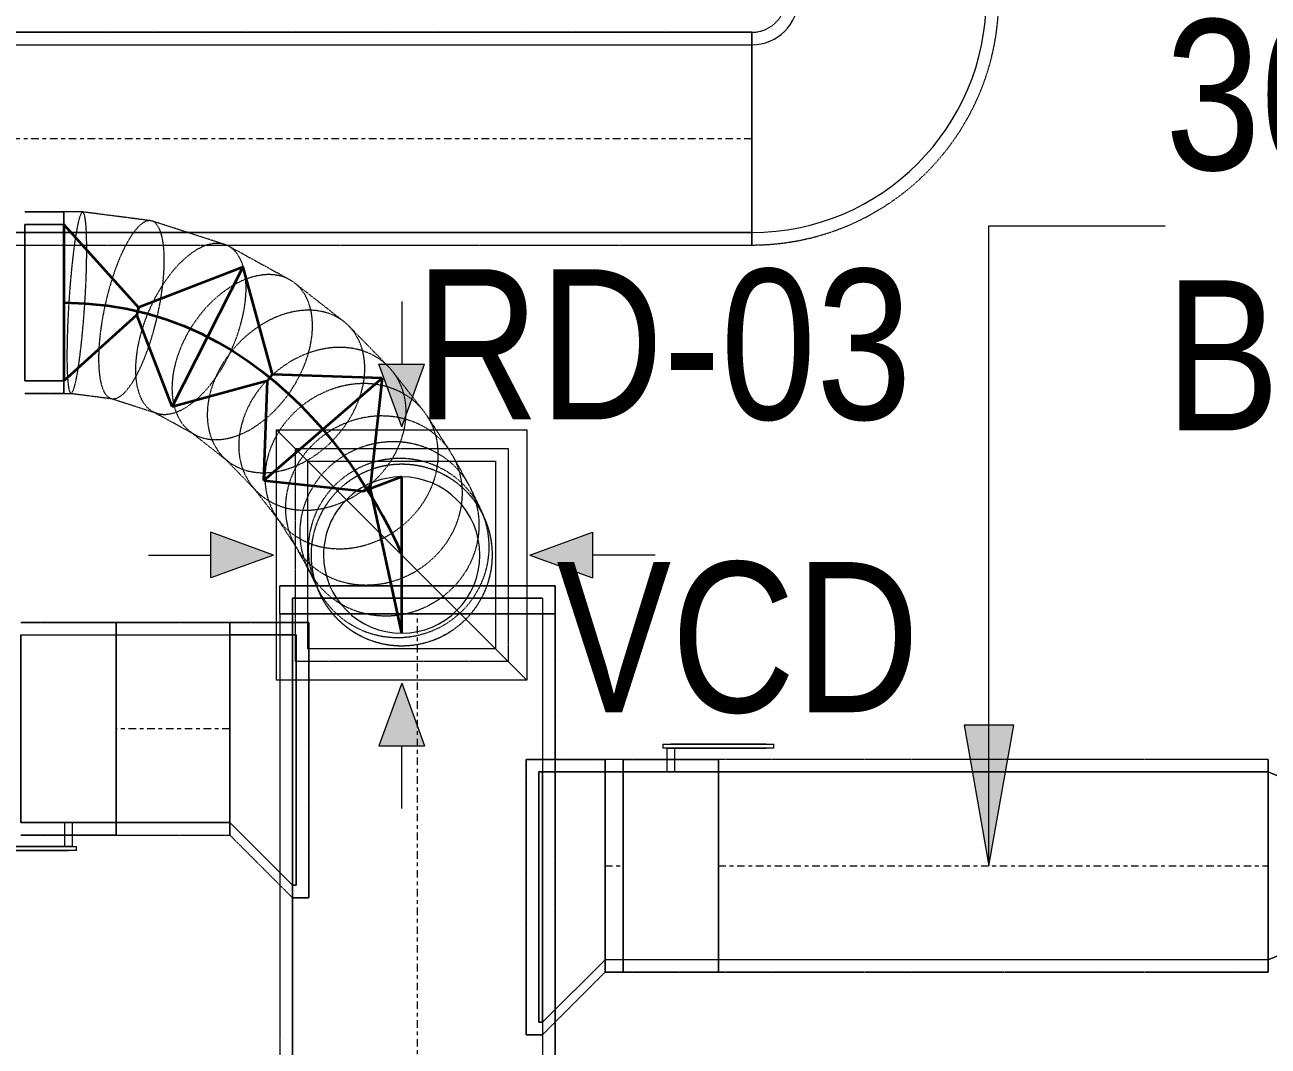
# Model space of a CAD drawing. Header units: inches. Extents: x -83664 to 20107, y -47222 to 19398.
# Drawn here: x -5902 to -3914, y -4706 to -3073 of the extents above; entities that cross this region are included whole.
import ezdxf

# ---------------------------------------------------------------- set-up
doc = ezdxf.new("R2010")
doc.units = ezdxf.units.IN
doc.header["$MEASUREMENT"] = 0
doc.linetypes.add('Center', pattern=[29.999999, 12, -6, 6, -6])
doc.linetypes.add('Hidden 0_50', pattern=[1.0584, 0.5292, -0.5292])
for name, color, linetype, lineweight in [('A-DETL-GENF', 7, 'Continuous', 9), ('G-ANNO-TEXT', 7, 'Continuous', 9), ('M-HVAC-CDFF', 7, 'Continuous', 9), ('M-HVAC-DUCT-CNTR', 7, 'Center', 9), ('M-HVAC-DUCT-IDEN', 7, 'Continuous', 18)]:
    doc.layers.add(name, color=color, linetype=linetype, lineweight=lineweight)
doc.layers.add('M-HVAC-DUCT', color=7, linetype='Continuous', lineweight=9, true_color=0xffe97f)
doc.layers.add('M-HVAC-DUCT-PATT', color=7, linetype='Continuous', lineweight=35, true_color=0x007f00)
doc.styles.add('Arial Narrow_21', font='ARIALN.TTF', dxfattribs={"height": 240})

# ---------------------------------------------------------------- blocks, each defined once
blk = doc.blocks.new('M_Rec Endcap - Standard-7691773-FIRST FLOOR AC CONDITIONING LAYOUT - PART A')
at = {"layer": 'M-HVAC-DUCT', "color": 30, "true_color": 0xff7f00}
for p, q in [((0, 200), (0, -200)), ((0, -200), (0, 200)), ((0, 200), (25, 200)), ((25, 200), (0, 200)), ((25, 200), (25, -200)), ((25, -200), (25, 200)), ((25, -200), (0, -200)), ((25, -200), (0, -200))]:
    blk.add_line(p, q, dxfattribs=at)
blk = doc.blocks.new('M_Rec Tap - Beveled - Standard-8199963-FIRST FLOOR AC CONDITIONING LAYOUT - PART A')
at = {"layer": 'M-HVAC-DUCT', "color": 30, "true_color": 0xff7f00}
for p, q in [((0, 250), (-6.096, 250)), ((-6.096, -150), (-6.096, 250)), ((-6.096, 250), (-6.096, -150)), ((-6.096, 250), (0, 250)), ((100, 150), (0, 250)), ((100, 150), (0, 250)), ((100, 150), (100, -150)), ((100, -150), (100, 150)), ((-6.096, -150), (100, -150)), ((100, -150), (-6.096, -150))]:
    blk.add_line(p, q, dxfattribs=at)
blk = doc.blocks.new('M_Rec Tap - Beveled - Standard-7691817-FIRST FLOOR AC CONDITIONING LAYOUT - PART A')
at = {"layer": 'M-HVAC-DUCT', "color": 30, "true_color": 0xff7f00}
for p, q in [((100, 150), (-6.096, 150)), ((-6.096, 150), (100, 150)), ((-6.096, 150), (-6.096, -250)), ((-6.096, -250), (-6.096, 150)), ((100, 150), (100, -150)), ((100, -150), (100, 150)), ((0, -250), (100, -150)), ((0, -250), (100, -150)), ((-6.096, -250), (0, -250)), ((0, -250), (-6.096, -250))]:
    blk.add_line(p, q, dxfattribs=at)
blk = doc.blocks.new('M_Rectangular to Round Transition - Angle - 45 Degree-7442407-FIRST FLOOR AC CONDITIONING LAYOUT - PART A')
at = {"layer": 'M-HVAC-DUCT', "color": 30, "true_color": 0xff7f00}
for p, q in [((0, 150), (60.4, 125)), ((60.4, 125), (0, 150)), ((0, 150), (0, -150)), ((0, -150), (0, 150)), ((60.4, 0), (60.4, 125)), ((60.4, 0), (60.4, 125)), ((60.4, -125), (60.4, 0)), ((60.4, -125), (60.4, 0)), ((0, -150), (60.4, -125)), ((60.4, -125), (0, -150))]:
    blk.add_line(p, q, dxfattribs=at)
blk = doc.blocks.new('TEMW-ME-DMP-Volume Control Damper - Standard-7399628-FIRST FLOOR AC CONDITIONING LAYOUT - PART A')
at = {"layer": 'M-HVAC-DUCT', "color": 30, "true_color": 0xff7f00}
for p, q in [((-165.1, 188.1), (-165.1, 194.4)), ((-152.4, 194.4), (-165.1, 194.4)), ((-165.1, 188.1), (-152.4, 188.1)), ((0, 194.4), (-152.4, 194.4)), ((-152.4, 194.4), (0, 194.4)), ((0, 188.1), (-152.4, 188.1)), ((-152.4, 188.1), (0, 188.1)), ((-6.4, 150), (-6.4, 188.1)), ((6.3, 188.1), (-6.4, 188.1)), ((6.3, 188.1), (-6.4, 188.1)), ((12.7, 194.4), (0, 194.4)), ((0, 188.1), (12.7, 188.1)), ((6.3, 188.1), (6.3, 150)), ((12.7, 194.4), (12.7, 188.1)), ((-76.2, 150), (-76.2, -150)), ((-76.2, -150), (-76.2, 150)), ((76.2, 150), (-76.2, 150)), ((-76.2, 150), (76.2, 150)), ((-76.2, 150), (76.2, 150)), ((-6.4, 150), (6.3, 150)), ((-6.4, 150), (6.3, 150)), ((76.2, 150), (76.2, -150)), ((76.2, -150), (76.2, 150)), ((-76.2, -150), (76.2, -150)), ((-76.2, -150), (76.2, -150)), ((-76.2, -150), (76.2, -150))]:
    blk.add_line(p, q, dxfattribs=at)
blk = doc.blocks.new('GCE-AT-Return Air Rectangular Diffuser - 300X300-V72-FIRST FLOOR AC CONDITIONING LAYOUT - PART A')
at = {"layer": 'A-DETL-GENF', "true_color": 0xff00ff}
for points in [[(0, 205), (36.4, 305), (-36.4, 305)], [(-305, -36.4), (-205, 0), (-305, 36.4)], [(305, -36.4), (305, 36.4), (205, 0)], [(36.4, -305), (0, -205), (-36.4, -305)]]:
    blk.add_hatch(color=6, dxfattribs=at).paths.add_polyline_path(points)
at = {"layer": 'A-DETL-GENF', "color": 6, "true_color": 0xff00ff}
for p, q in [((0, 405), (0, 305)), ((0, 205), (-36.4, 305)), ((-36.4, 305), (36.4, 305)), ((0, 205), (36.4, 305)), ((-200, 200), (200, 200)), ((-200, -200), (-200, 200)), ((-200, 200), (200, -200)), ((200, 200), (200, -200)), ((-205, 0), (-305, 36.4)), ((-305, -36.4), (-305, 36.4)), ((205, 0), (305, 36.4)), ((305, 36.4), (305, -36.4)), ((405, 0), (305, 0)), ((-405, 0), (-305, 0)), ((-205, 0), (-305, -36.4)), ((205, 0), (305, -36.4)), ((200, -200), (-200, -200)), ((0, -205), (-36.4, -305)), ((0, -205), (36.4, -305)), ((-36.4, -305), (36.4, -305)), ((0, -405), (0, -305))]:
    blk.add_line(p, q, dxfattribs=at)
blk = doc.blocks.new('M_Rectangular to Round Transition - Angle - 45 Degree-7596063-FIRST FLOOR AC CONDITIONING LAYOUT - PART A')
at = {"layer": 'M-HVAC-DUCT', "color": 6, "true_color": 0xff00ff}
for p, q in [((0, 125), (62.5, 125)), ((62.5, 125), (0, 125)), ((0, 125), (0, -125)), ((0, -125), (0, 125)), ((62.5, 0), (62.5, 125)), ((62.5, 0), (62.5, 125)), ((62.5, -125), (62.5, 0)), ((62.5, -125), (62.5, 0)), ((0, -125), (62.5, -125)), ((62.5, -125), (0, -125))]:
    blk.add_line(p, q, dxfattribs=at)
blk = doc.blocks.new('M_Rectangular to Round Transition - Angle - 45 Degree-V18-FIRST FLOOR AC CONDITIONING LAYOUT - PART A')
at = {"layer": 'M-HVAC-DUCT', "color": 6, "true_color": 0xff00ff}
for p, q in [((132090.8, 96619.9), (132090.8, 96919.9)), ((132090.8, 96919.9), (132390.8, 96919.9)), ((132390.8, 96919.9), (132390.8, 96619.9)), ((132390.8, 96619.9), (132090.8, 96619.9))]:
    blk.add_line(p, q, dxfattribs=at)
for start, end in [(90, 180), (0, 90), (180, 270), (270, 0)]:
    blk.add_arc((132240.8, 96769.9), 125, start, end, dxfattribs=at)
blk = doc.blocks.new('M_Rectangular Elbow - Radius - 0_75 W-7240826-FIRST FLOOR AC CONDITIONING LAYOUT - PART A')
at = {"layer": 'M-HVAC-DUCT', "color": 6, "true_color": 0xff00ff}
for p, q in [((-150, 225), (150, 225)), ((150, 225), (-150, 225)), ((-225, 150), (-225, -150)), ((-225, -150), (-225, 150))]:
    blk.add_line(p, q, dxfattribs=at)
for radius in [75, 75, 375, 375]:
    blk.add_arc((-225, 225), radius, 270, 0, dxfattribs=at)
blk = doc.blocks.new('TEMW-SMBZ-HO-BM-HVAC-00002_rvt-1-FIRST FLOOR AC CONDITIONING LAYOUT - PART A')
at = {"layer": 'M-HVAC-DUCT', "color": 6, "linetype": 'Hidden 0_50', "true_color": 0xff00ff}
for p, q in [((146716.8, 95287.1), (138796.8, 95287.1)), ((138796.8, 95287.1), (146716.8, 95287.1)), ((146716.8, 95287.1), (146716.8, 94947.1)), ((146716.8, 94947.1), (146716.8, 95287.1)), ((146716.8, 95287.1), (146716.8, 94947.1)), ((146716.8, 94947.1), (146716.8, 95287.1)), ((145554.5, 95000), (145617, 95000)), ((145617, 95000), (145554.5, 95000)), ((145647, 95000), (145617, 95000)), ((145617, 95000), (145617, 94710)), ((145617, 95000), (145617, 94710)), ((145617, 94855), (145617, 95000)), ((145617, 94855), (145617, 95000)), ((145755.7, 94986), (145647.1, 95000)), ((145874.3, 94947.9), (145757.9, 94985.5)), ((138796.8, 94947.1), (146716.8, 94947.1)), ((138796.8, 94947.1), (146716.8, 94947.1)), ((145977.9, 94891.7), (145880.7, 94945.1)), ((146065, 94824.5), (145986.2, 94886.2)), ((145617, 94710), (145617, 94855)), ((145617, 94710), (145617, 94855)), ((146136.1, 94752.6), (146073, 94817.3)), ((146192.3, 94681.6), (146142.9, 94744.8)), ((145554.5, 94710), (145617, 94710)), ((145617, 94710), (145554.5, 94710)), ((145617, 94710), (145628.4, 94710)), ((145628.3, 94710), (145694.3, 94701.5)), ((145692, 94702), (145765.5, 94678.3)), ((145759.1, 94681), (145826.4, 94644.1)), ((146234.8, 94616.9), (146197.8, 94674)), ((145818.1, 94649.6), (145879.3, 94601.5)), ((145871.3, 94608.7), (145924.6, 94554.1)), ((145987.2, 94281.6), (145987.2, 94621.6)), ((145987.2, 94621.6), (146327.2, 94621.6)), ((146264.8, 94563.3), (146239.2, 94609.7)), ((146327.2, 94621.6), (146327.2, 94281.6)), ((145917.8, 94561.8), (145961.8, 94505.6)), ((146283.2, 94525.5), (146268.2, 94556.6)), ((145956.4, 94513.2), (145990.6, 94460.5)), ((146290.6, 94508.4), (146285.7, 94519.8)), ((145986.2, 94467.8), (146010.5, 94423.8)), ((146007.1, 94430.5), (146021.6, 94400.3)), ((146019, 94406), (146023.8, 94394.8)), ((146327.2, 94281.6), (145987.2, 94281.6))]:
    blk.add_line(p, q, dxfattribs=at)
at = {"layer": 'M-HVAC-DUCT', "color": 6, "true_color": 0xff00ff}
for p, q in [((138796.8, 95267.1), (146716.8, 95267.1)), ((138796.8, 95267.1), (146716.8, 95267.1)), ((146716.8, 94967.1), (146716.8, 95267.1)), ((146716.8, 95267.1), (146716.8, 94967.1)), ((146716.8, 94967.1), (138796.8, 94967.1)), ((138796.8, 94967.1), (146716.8, 94967.1))]:
    blk.add_line(p, q, dxfattribs=at)
at = {"layer": 'M-HVAC-DUCT', "color": 30, "linetype": 'Hidden 0_50', "true_color": 0xff7f00}
for p, q in [((146402.3, 94402.5), (145962.3, 94402.5)), ((145962.3, 94402.5), (146402.3, 94402.5)), ((145962.3, 94357.5), (145962.3, 94402.5)), ((145962.3, 94357.5), (145962.3, 94402.5)), ((146402.3, 94402.5), (146402.3, 94357.5)), ((146402.3, 94357.5), (146402.3, 94402.5)), ((146402.3, 94357.5), (145962.3, 94357.5)), ((145962.3, 94357.5), (146402.3, 94357.5)), ((146402.3, 94357.5), (145962.3, 94357.5)), ((145962.3, 94357.5), (146402.3, 94357.5)), ((145962.3, 94357.5), (145962.3, 89286)), ((145962.3, 94357.5), (145962.3, 89286)), ((146402.3, 89286), (146402.3, 94357.5)), ((146402.3, 94357.5), (146402.3, 89286)), ((145700.5, 94343.9), (145548.1, 94343.9)), ((145548.1, 94343.9), (145700.5, 94343.9)), ((145700.5, 94003.9), (145700.5, 94343.9)), ((145700.5, 94343.9), (145700.5, 94003.9)), ((145700.5, 94343.9), (145700.5, 94003.9)), ((145700.5, 94003.9), (145700.5, 94343.9)), ((145882.3, 94343.9), (145700.5, 94343.9)), ((145700.5, 94343.9), (145882.3, 94343.9)), ((145882.3, 94343.9), (146008.4, 94343.9)), ((145882.3, 94003.9), (145882.3, 94343.9)), ((145882.3, 94343.9), (145882.3, 94003.9)), ((146008.4, 94343.9), (145882.3, 94343.9)), ((145882.3, 94343.9), (145882.3, 94003.9)), ((145882.3, 94003.9), (145882.3, 94343.9)), ((146008.4, 94343.9), (146008.4, 93903.9)), ((146008.4, 93903.9), (146008.4, 94343.9)), ((146356.2, 93684.8), (146356.2, 94124.8)), ((146356.2, 94124.8), (146482.3, 94124.8)), ((146482.3, 94124.8), (146356.2, 94124.8)), ((146356.2, 94124.8), (146356.2, 93684.8)), ((146482.3, 94124.8), (146482.3, 93784.8)), ((146482.3, 93784.8), (146482.3, 94124.8)), ((146482.3, 93784.8), (146482.3, 94124.8)), ((146482.3, 94124.8), (146482.3, 93784.8)), ((146511.1, 94124.8), (146482.3, 94124.8)), ((146511.1, 94124.8), (146482.3, 94124.8)), ((146511.1, 94124.8), (146511.1, 93784.8)), ((146663.5, 94124.8), (146511.1, 94124.8)), ((146511.1, 94124.8), (146663.5, 94124.8)), ((146511.1, 93784.8), (146511.1, 94124.8)), ((146511.1, 93784.8), (146511.1, 94124.8)), ((146511.1, 94124.8), (146511.1, 93784.8)), ((146663.5, 93784.8), (146663.5, 94124.8)), ((146663.5, 94124.8), (146663.5, 93784.8)), ((147542.5, 94124.8), (146663.5, 94124.8)), ((147542.5, 94124.8), (146663.5, 94124.8)), ((146663.5, 93784.8), (146663.5, 94124.8)), ((146663.5, 94124.8), (146663.5, 93784.8)), ((147542.5, 93784.8), (147542.5, 94124.8)), ((147542.5, 94124.8), (147542.5, 93784.8)), ((147542.5, 93784.8), (147542.5, 94124.8)), ((147542.5, 94124.8), (147542.5, 93784.8)), ((145548.1, 94003.9), (145700.5, 94003.9)), ((145700.5, 94003.9), (145548.1, 94003.9)), ((145700.5, 94003.9), (145882.3, 94003.9)), ((145700.5, 94003.9), (145882.3, 94003.9)), ((145982.3, 93903.9), (145882.3, 94003.9)), ((145882.3, 94003.9), (145982.3, 93903.9)), ((146008.4, 93903.9), (145982.3, 93903.9)), ((145982.3, 93903.9), (146008.4, 93903.9)), ((146482.3, 93784.8), (146382.3, 93684.8)), ((146382.3, 93684.8), (146482.3, 93784.8)), ((146482.3, 93784.8), (146511.1, 93784.8)), ((146511.1, 93784.8), (146482.3, 93784.8)), ((146511.1, 93784.8), (146663.5, 93784.8)), ((146663.5, 93784.8), (146511.1, 93784.8)), ((146663.5, 93784.8), (147542.5, 93784.8)), ((147542.5, 93784.8), (146663.5, 93784.8)), ((146382.3, 93684.8), (146356.2, 93684.8)), ((146356.2, 93684.8), (146382.3, 93684.8))]:
    blk.add_line(p, q, dxfattribs=at)
at = {"layer": 'M-HVAC-DUCT', "color": 30, "true_color": 0xff7f00}
for p, q in [((145982.3, 94357.5), (146382.3, 94357.5)), ((146382.3, 94357.5), (145982.3, 94357.5)), ((145982.3, 89286), (145982.3, 94357.5)), ((145982.3, 94357.5), (145982.3, 89286)), ((146382.3, 94357.5), (146382.3, 89286)), ((146382.3, 94357.5), (146382.3, 89286)), ((145700.5, 94023.9), (145700.5, 94323.9)), ((145700.5, 94323.9), (145700.5, 94023.9)), ((145700.5, 94323.9), (145882.3, 94323.9)), ((145700.5, 94323.9), (145882.3, 94323.9)), ((145882.3, 94023.9), (145882.3, 94323.9)), ((145882.3, 94323.9), (145882.3, 94023.9)), ((145982.3, 94323.9), (145982.3, 93923.9)), ((145982.3, 94323.9), (145988.4, 94323.9)), ((145988.4, 94323.9), (145982.3, 94323.9)), ((145982.3, 93923.9), (145982.3, 94323.9)), ((145988.4, 94323.9), (145988.4, 93923.9)), ((145988.4, 93923.9), (145988.4, 94323.9)), ((146376.2, 94104.8), (146382.3, 94104.8)), ((146382.3, 94104.8), (146376.2, 94104.8)), ((146376.2, 93704.8), (146376.2, 94104.8)), ((146376.2, 94104.8), (146376.2, 93704.8)), ((146382.3, 93704.8), (146382.3, 94104.8)), ((146382.3, 93704.8), (146382.3, 94104.8)), ((146482.3, 94104.8), (146482.3, 93804.8)), ((146482.3, 93804.8), (146482.3, 94104.8)), ((146482.3, 94104.8), (146511.1, 94104.8)), ((146511.1, 94104.8), (146482.3, 94104.8)), ((146511.1, 94104.8), (146511.1, 93804.8)), ((146511.1, 93804.8), (146511.1, 94104.8)), ((146663.5, 94104.8), (146663.5, 93804.8)), ((146663.5, 93804.8), (146663.5, 94104.8)), ((146663.5, 94104.8), (147542.5, 94104.8)), ((147542.5, 94104.8), (146663.5, 94104.8)), ((147542.5, 94104.8), (147542.5, 93804.8)), ((147542.5, 93804.8), (147542.5, 94104.8)), ((145882.3, 94023.9), (145700.5, 94023.9)), ((145700.5, 94023.9), (145882.3, 94023.9)), ((145988.4, 93923.9), (145982.3, 93923.9)), ((145982.3, 93923.9), (145988.4, 93923.9)), ((146511.1, 93804.8), (146482.3, 93804.8)), ((146511.1, 93804.8), (146482.3, 93804.8)), ((147542.5, 93804.8), (146663.5, 93804.8)), ((147542.5, 93804.8), (146663.5, 93804.8)), ((146382.3, 93704.8), (146376.2, 93704.8)), ((146376.2, 93704.8), (146382.3, 93704.8))]:
    blk.add_line(p, q, dxfattribs=at)
at = {"layer": 'M-HVAC-DUCT', "color": 6, "linetype": 'Hidden 0_50', "true_color": 0xff00ff}
for centre, radius, start, end in [((146716.8, 95342.1), 55, 270, 0), ((146716.8, 95342.1), 395, 270, 0), ((146716.8, 95342.1), 395, 270, 0), ((146716.8, 95342.1), 55, 270, 0), ((146157.2, 94451.6), 145, 62.7619, 242.7619), ((146157.2, 94451.6), 145, 90, 180), ((146157.2, 94451.6), 145, 0, 90), ((146157.2, 94451.6), 145, 242.7619, 62.7619), ((146157.2, 94451.6), 145, 180, 270), ((146157.2, 94451.6), 145, 270, 0)]:
    blk.add_arc(centre, radius, start, end, dxfattribs=at)
for points in [[(145647, 95000), (145645.8, 95000), (145643.4, 94996.7), (145639.3, 94982), (145635.2, 94958.7), (145631.2, 94928.4), (145627.6, 94893), (145624.7, 94855), (145622.8, 94817.1), (145621.8, 94781.7), (145621.9, 94751.3), (145623.1, 94728), (145625.3, 94713.4), (145627.3, 94710), (145628.4, 94710)], [(145628.4, 94710), (145629.6, 94710), (145632, 94713.4), (145636.1, 94728), (145640.3, 94751.3), (145644.3, 94781.7), (145647.8, 94817.1), (145650.7, 94855), (145652.7, 94893), (145653.6, 94928.4), (145653.5, 94958.7), (145652.3, 94982), (145650.1, 94996.7), (145648.1, 95000), (145647, 95000)], [(145755.2, 94986), (145751.4, 94986.4), (145743.3, 94983.8), (145729.8, 94970.3), (145715.9, 94948.3), (145702.7, 94919.1), (145691, 94884.8), (145681.6, 94847.7), (145675.1, 94810.3), (145672.1, 94775.2), (145672.7, 94744.7), (145676.8, 94721.1), (145684.2, 94705.7), (145691, 94701.8), (145694.8, 94701.4)], [(145694.8, 94701.4), (145698.5, 94701.1), (145706.7, 94703.7), (145720.2, 94717.1), (145734.1, 94739.2), (145747.3, 94768.4), (145759, 94802.7), (145768.4, 94839.8), (145774.8, 94877.2), (145777.9, 94912.3), (145777.3, 94942.7), (145773.2, 94966.4), (145765.7, 94981.7), (145759, 94985.7), (145755.2, 94986)], [(145869.6, 94949.1), (145863.2, 94950.3), (145849.3, 94949.5), (145826.5, 94939.1), (145803.2, 94920.1), (145781, 94893.8), (145761.5, 94862), (145745.9, 94826.9), (145735.4, 94790.8), (145730.7, 94756.2), (145732.1, 94725.6), (145739.4, 94700.8), (145752.2, 94683.8), (145763.8, 94678.3), (145770.2, 94677.1)], [(145770.2, 94677.1), (145776.6, 94675.9), (145790.5, 94676.6), (145813.3, 94687), (145836.6, 94706), (145858.8, 94732.3), (145878.3, 94764.1), (145893.9, 94799.3), (145904.3, 94835.3), (145909.1, 94869.9), (145907.7, 94900.6), (145900.4, 94925.3), (145887.6, 94942.4), (145876, 94947.9), (145869.6, 94949.1)], [(145963.7, 94897.4), (145955.4, 94899.6), (145937.7, 94901), (145908.5, 94894), (145878.9, 94878.5), (145850.9, 94855.4), (145826.4, 94826.3), (145807.1, 94793.3), (145794.2, 94758.5), (145788.7, 94724.4), (145791, 94693.2), (145800.8, 94667.1), (145817.5, 94647.9), (145832.4, 94640.6), (145840.7, 94638.4)], [(145840.7, 94638.4), (145848.9, 94636.2), (145866.7, 94634.8), (145895.8, 94641.7), (145925.4, 94657.3), (145953.4, 94680.4), (145977.9, 94709.4), (145997.2, 94742.5), (146010.1, 94777.3), (146015.6, 94811.4), (146013.4, 94842.6), (146003.6, 94868.6), (145986.8, 94887.9), (145971.9, 94895.2), (145963.7, 94897.4)], [(146039.3, 94838.1), (146030, 94841.2), (146009.9, 94844.4), (145977.1, 94840.3), (145944, 94827.5), (145912.8, 94806.9), (145885.6, 94780), (145864.4, 94748.4), (145850.5, 94714.4), (145844.9, 94680.4), (145847.9, 94648.6), (145859.5, 94621.1), (145878.7, 94599.9), (145895.7, 94591), (145905.1, 94587.9)], [(145905.1, 94587.9), (145914.4, 94584.8), (145934.5, 94581.6), (145967.3, 94585.7), (146000.4, 94598.5), (146031.6, 94619.1), (146058.7, 94646.1), (146080, 94677.6), (146093.9, 94711.6), (146099.5, 94745.6), (146096.4, 94777.5), (146084.9, 94804.9), (146065.7, 94826.1), (146048.6, 94835.1), (146039.3, 94838.1)], [(146099.7, 94776.1), (146089.7, 94779.9), (146068.2, 94784.6), (146033.2, 94782.7), (145998.1, 94771.9), (145965.2, 94753.1), (145936.7, 94727.5), (145914.6, 94696.9), (145900.4, 94663.2), (145895, 94628.9), (145898.9, 94596.3), (145911.7, 94567.5), (145932.6, 94544.6), (145951, 94534.3), (145961, 94530.5)], [(145961, 94530.5), (145971, 94526.7), (145992.5, 94522.1), (146027.5, 94524), (146062.6, 94534.7), (146095.5, 94553.5), (146124, 94579.1), (146146.1, 94609.8), (146160.3, 94643.4), (146165.7, 94677.7), (146161.8, 94710.4), (146149, 94739.1), (146128.1, 94762), (146109.7, 94772.4), (146099.7, 94776.1)], [(146146.8, 94715.9), (146136.4, 94720.2), (146113.9, 94726.1), (146077.7, 94725.9), (146041.4, 94716.6), (146007.5, 94699), (145978.4, 94674.2), (145956, 94643.9), (145941.8, 94610.2), (145936.9, 94575.4), (145941.5, 94541.7), (145955.4, 94511.7), (145977.5, 94487.2), (145996.8, 94475.7), (146007.3, 94471.3)], [(146007.3, 94471.3), (146017.7, 94467), (146040.2, 94461.1), (146076.5, 94461.3), (146112.7, 94470.6), (146146.6, 94488.2), (146175.7, 94513), (146198.1, 94543.3), (146212.3, 94577), (146217.2, 94611.8), (146212.6, 94645.5), (146198.7, 94675.5), (146176.6, 94700), (146157.3, 94711.5), (146146.8, 94715.9)], [(146181.9, 94661.9), (146171.1, 94666.7), (146148, 94673.6), (146110.9, 94674.7), (146073.9, 94666.6), (146039.6, 94649.7), (146010.2, 94625.3), (145987.8, 94594.9), (145974, 94560.8), (145969.6, 94525.1), (145974.9, 94490.4), (145989.6, 94458.9), (146012.8, 94432.9), (146032.7, 94420.4), (146043.5, 94415.6)], [(146043.5, 94415.6), (146054.3, 94410.7), (146077.4, 94403.9), (146114.5, 94402.8), (146151.5, 94410.9), (146185.8, 94427.8), (146215.2, 94452.2), (146237.6, 94482.5), (146251.4, 94516.7), (146255.8, 94552.4), (146250.5, 94587.1), (146235.8, 94618.5), (146212.6, 94644.5), (146192.7, 94657), (146181.9, 94661.9)], [(146205.7, 94618.7), (146194.7, 94624), (146171.1, 94631.7), (146133.4, 94633.9), (146096, 94626.5), (146061.5, 94610), (146032.1, 94585.6), (146009.9, 94554.9), (145996.5, 94520), (145992.6, 94483.4), (145998.6, 94447.4), (146014.2, 94414.6), (146038.1, 94387.1), (146058.6, 94373.7), (146069.6, 94368.4)], [(146219.3, 94590.5), (146208.1, 94596.2), (146184.2, 94604.5), (146146.1, 94607.4), (146108.5, 94600.5), (146073.9, 94584.1), (146044.6, 94559.5), (146022.7, 94528.3), (146009.6, 94492.7), (146006.2, 94455), (146012.8, 94417.9), (146028.9, 94383.8), (146053.4, 94355.1), (146074.3, 94340.9), (146085.5, 94335.2)], [(146069.6, 94368.4), (146080.6, 94363.1), (146104.2, 94355.4), (146141.9, 94353.2), (146179.3, 94360.6), (146213.8, 94377.1), (146243.2, 94401.5), (146265.4, 94432.2), (146278.9, 94467), (146282.7, 94503.7), (146276.7, 94539.7), (146261.2, 94572.5), (146237.2, 94600), (146216.8, 94613.4), (146205.7, 94618.7)], [(146223.5, 94580.5), (146212.3, 94586.3), (146188.3, 94594.9), (146150.1, 94598.1), (146112.4, 94591.3), (146077.8, 94574.9), (146048.6, 94550.2), (146026.8, 94518.7), (146013.8, 94482.7), (146010.7, 94444.5), (146017.5, 94406.9), (146033.8, 94372.2), (146058.6, 94343), (146079.6, 94328.5), (146090.8, 94322.7)], [(146085.5, 94335.2), (146096.6, 94329.6), (146120.6, 94321.2), (146158.6, 94318.3), (146196.2, 94325.3), (146230.8, 94341.7), (146260.1, 94366.3), (146282, 94397.4), (146295.1, 94433.1), (146298.5, 94470.8), (146291.9, 94507.9), (146275.8, 94542), (146251.3, 94570.7), (146230.5, 94584.9), (146219.3, 94590.5)], [(146090.8, 94322.7), (146102.1, 94316.9), (146126.1, 94308.3), (146164.2, 94305.1), (146201.9, 94311.9), (146236.5, 94328.3), (146265.8, 94353), (146287.6, 94384.5), (146300.5, 94420.5), (146303.7, 94458.7), (146296.8, 94496.3), (146280.5, 94531), (146255.8, 94560.2), (146234.8, 94574.7), (146223.5, 94580.5)]]:
    blk.add_open_spline(points, degree=3, dxfattribs=at)
at = {"layer": 'M-HVAC-DUCT-CNTR', "color": 6, "true_color": 0xff00ff}
blk.add_line((146716.8, 95117.1), (138796.8, 95117.1), dxfattribs=at)
at = {"layer": 'M-HVAC-DUCT-CNTR', "color": 30, "true_color": 0xff7f00}
for p, q in [((146182.3, 89286), (146182.3, 94357.5)), ((145882.3, 94173.9), (145700.5, 94173.9)), ((146482.3, 93954.8), (146511.1, 93954.8)), ((146663.5, 93954.8), (147542.5, 93954.8))]:
    blk.add_line(p, q, dxfattribs=at)
at = {"layer": 'M-HVAC-DUCT-CNTR', "color": 6, "linetype": 'Continuous', "lineweight": 35, "true_color": 0xff00ff}
blk.add_open_spline([(145617, 94855), (145999, 94855), (146157.2, 94451.6), (146157.2, 94451.6)], degree=3, dxfattribs=at)
at = {"layer": 'M-HVAC-DUCT-PATT', "color": 6, "true_color": 0xff00ff}
for p, q in [((145617, 94980), (145736.2, 94847.3)), ((145617, 94980), (145617, 94730)), ((145617, 94980), (145617, 94730)), ((145903.1, 94911.9), (145736.2, 94847.3)), ((145903.1, 94911.9), (145789.9, 94689)), ((145903.1, 94911.9), (145789.9, 94689)), ((145903.1, 94911.9), (145949.8, 94740.1)), ((145736.2, 94847.3), (145733.4, 94835.6)), ((145617, 94730), (145733.4, 94835.6)), ((145789.9, 94689), (145733.4, 94835.6)), ((145789.9, 94689), (145942.3, 94730.8)), ((146125.7, 94734.1), (145936.5, 94570.8)), ((146125.7, 94734.1), (145936.5, 94570.8)), ((145936.5, 94570.8), (145942.3, 94730.8)), ((145949.8, 94740.1), (145942.3, 94730.8)), ((146125.7, 94734.1), (145949.8, 94740.1)), ((146125.7, 94734.1), (146106.7, 94559.9)), ((145936.5, 94570.8), (146096.6, 94553.5)), ((146157.2, 94576.6), (146096.6, 94553.5)), ((146157.2, 94326.6), (146157.2, 94576.6)), ((146106.7, 94559.9), (146096.6, 94553.5)), ((146157.2, 94326.6), (146106.7, 94559.9))]:
    blk.add_line(p, q, dxfattribs=at)
at = {"layer": 'M-HVAC-CDFF', "color": 6, "linetype": 'Hidden 0_50', "lineweight": 9, "true_color": 0xff00ff}
blk.add_blockref('GCE-AT-Return Air Rectangular Diffuser - 300X300-V72-FIRST FLOOR AC CONDITIONING LAYOUT - PART A', (146157.2, 94451.6), dxfattribs=at)
at = {"layer": 'M-HVAC-DUCT', "color": 6, "linetype": 'Hidden 0_50', "lineweight": 9, "true_color": 0xff00ff}
for name, p in [('M_Rectangular Elbow - Radius - 0_75 W-7240826-FIRST FLOOR AC CONDITIONING LAYOUT - PART A', (146941.8, 95117.1)), ('M_Rectangular to Round Transition - Angle - 45 Degree-7596063-FIRST FLOOR AC CONDITIONING LAYOUT - PART A', (145554.5, 94855)), ('M_Rectangular to Round Transition - Angle - 45 Degree-7442407-FIRST FLOOR AC CONDITIONING LAYOUT - PART A', (147542.5, 93954.8))]:
    blk.add_blockref(name, p, dxfattribs=at)
for name, p, rotation in [('M_Rectangular to Round Transition - Angle - 45 Degree-V18-FIRST FLOOR AC CONDITIONING LAYOUT - PART A', (278397.9, 191221.5), 180), ('M_Rec Endcap - Standard-7691773-FIRST FLOOR AC CONDITIONING LAYOUT - PART A', (146182.3, 94357.5), 90)]:
    blk.add_blockref(name, p, dxfattribs=dict(at, rotation=rotation))
at = {"layer": 'M-HVAC-DUCT', "color": 6, "linetype": 'Hidden 0_50', "lineweight": 9, "true_color": 0xff00ff, "extrusion": (0, 0, -1), "rotation": 180}
for name, p in [('TEMW-ME-DMP-Volume Control Damper - Standard-7399628-FIRST FLOOR AC CONDITIONING LAYOUT - PART A', (-145624.3, 94173.9)), ('M_Rec Tap - Beveled - Standard-8199963-FIRST FLOOR AC CONDITIONING LAYOUT - PART A', (-146382.3, 93954.8))]:
    blk.add_blockref(name, p, dxfattribs=at)
at = {"layer": 'M-HVAC-DUCT', "color": 6, "linetype": 'Hidden 0_50', "lineweight": 9, "true_color": 0xff00ff, "extrusion": (0, 0, -1)}
for name, p in [('M_Rec Tap - Beveled - Standard-7691817-FIRST FLOOR AC CONDITIONING LAYOUT - PART A', (-145982.3, 94173.9)), ('TEMW-ME-DMP-Volume Control Damper - Standard-7399628-FIRST FLOOR AC CONDITIONING LAYOUT - PART A', (-146587.3, 93954.8))]:
    blk.add_blockref(name, p, dxfattribs=at)
blk = doc.blocks.new('TEMW-SMBZ-HO-BM-HVAC-00002_rvt-2-FIRST FLOOR AC CONDITIONING LAYOUT - PART A')
at = {"layer": 'M-HVAC-DUCT', "color": 6, "linetype": 'Hidden 0_50', "true_color": 0xff00ff}
for p, q in [((146716.8, 95287.1), (138796.8, 95287.1)), ((138796.8, 95287.1), (146716.8, 95287.1)), ((146716.8, 95287.1), (146716.8, 94947.1)), ((146716.8, 94947.1), (146716.8, 95287.1)), ((146716.8, 95287.1), (146716.8, 94947.1)), ((146716.8, 94947.1), (146716.8, 95287.1)), ((145554.5, 95000), (145617, 95000)), ((145617, 95000), (145554.5, 95000)), ((145647, 95000), (145617, 95000)), ((145617, 95000), (145617, 94710)), ((145617, 95000), (145617, 94710)), ((145617, 94855), (145617, 95000)), ((145617, 94855), (145617, 95000)), ((145755.7, 94986), (145647.1, 95000)), ((145874.3, 94947.9), (145757.9, 94985.5)), ((138796.8, 94947.1), (146716.8, 94947.1)), ((138796.8, 94947.1), (146716.8, 94947.1)), ((145977.9, 94891.7), (145880.7, 94945.1)), ((146065, 94824.5), (145986.2, 94886.2)), ((145617, 94710), (145617, 94855)), ((145617, 94710), (145617, 94855)), ((146136.1, 94752.6), (146073, 94817.3)), ((146192.3, 94681.6), (146142.9, 94744.8)), ((145554.5, 94710), (145617, 94710)), ((145617, 94710), (145554.5, 94710)), ((145617, 94710), (145628.4, 94710)), ((145628.3, 94710), (145694.3, 94701.5)), ((145692, 94702), (145765.5, 94678.3)), ((145759.1, 94681), (145826.4, 94644.1)), ((146234.8, 94616.9), (146197.8, 94674)), ((145818.1, 94649.6), (145879.3, 94601.5)), ((145871.3, 94608.7), (145924.6, 94554.1)), ((145987.2, 94281.6), (145987.2, 94621.6)), ((145987.2, 94621.6), (146327.2, 94621.6)), ((146264.8, 94563.3), (146239.2, 94609.7)), ((146327.2, 94621.6), (146327.2, 94281.6)), ((145917.8, 94561.8), (145961.8, 94505.6)), ((146283.2, 94525.5), (146268.2, 94556.6)), ((145956.4, 94513.2), (145990.6, 94460.5)), ((146290.6, 94508.4), (146285.7, 94519.8)), ((145986.2, 94467.8), (146010.5, 94423.8)), ((146007.1, 94430.5), (146021.6, 94400.3)), ((146019, 94406), (146023.8, 94394.8)), ((146327.2, 94281.6), (145987.2, 94281.6))]:
    blk.add_line(p, q, dxfattribs=at)
at = {"layer": 'M-HVAC-DUCT', "color": 6, "true_color": 0xff00ff}
for p, q in [((138796.8, 95267.1), (146716.8, 95267.1)), ((138796.8, 95267.1), (146716.8, 95267.1)), ((146716.8, 94967.1), (146716.8, 95267.1)), ((146716.8, 95267.1), (146716.8, 94967.1)), ((146716.8, 94967.1), (138796.8, 94967.1)), ((138796.8, 94967.1), (146716.8, 94967.1))]:
    blk.add_line(p, q, dxfattribs=at)
at = {"layer": 'M-HVAC-DUCT', "color": 30, "linetype": 'Hidden 0_50', "true_color": 0xff7f00}
for p, q in [((146402.3, 94402.5), (145962.3, 94402.5)), ((145962.3, 94402.5), (146402.3, 94402.5)), ((145962.3, 94357.5), (145962.3, 94402.5)), ((145962.3, 94357.5), (145962.3, 94402.5)), ((146402.3, 94402.5), (146402.3, 94357.5)), ((146402.3, 94357.5), (146402.3, 94402.5)), ((146402.3, 94357.5), (145962.3, 94357.5)), ((145962.3, 94357.5), (146402.3, 94357.5)), ((146402.3, 94357.5), (145962.3, 94357.5)), ((145962.3, 94357.5), (146402.3, 94357.5)), ((145962.3, 94357.5), (145962.3, 89286)), ((145962.3, 94357.5), (145962.3, 89286)), ((146402.3, 89286), (146402.3, 94357.5)), ((146402.3, 94357.5), (146402.3, 89286)), ((145700.5, 94343.9), (145548.1, 94343.9)), ((145548.1, 94343.9), (145700.5, 94343.9)), ((145700.5, 94003.9), (145700.5, 94343.9)), ((145700.5, 94343.9), (145700.5, 94003.9)), ((145700.5, 94343.9), (145700.5, 94003.9)), ((145700.5, 94003.9), (145700.5, 94343.9)), ((145882.3, 94343.9), (145700.5, 94343.9)), ((145700.5, 94343.9), (145882.3, 94343.9)), ((145882.3, 94343.9), (146008.4, 94343.9)), ((145882.3, 94003.9), (145882.3, 94343.9)), ((145882.3, 94343.9), (145882.3, 94003.9)), ((146008.4, 94343.9), (145882.3, 94343.9)), ((145882.3, 94343.9), (145882.3, 94003.9)), ((145882.3, 94003.9), (145882.3, 94343.9)), ((146008.4, 94343.9), (146008.4, 93903.9)), ((146008.4, 93903.9), (146008.4, 94343.9)), ((146356.2, 93684.8), (146356.2, 94124.8)), ((146356.2, 94124.8), (146482.3, 94124.8)), ((146482.3, 94124.8), (146356.2, 94124.8)), ((146356.2, 94124.8), (146356.2, 93684.8)), ((146482.3, 94124.8), (146482.3, 93784.8)), ((146482.3, 93784.8), (146482.3, 94124.8)), ((146482.3, 93784.8), (146482.3, 94124.8)), ((146482.3, 94124.8), (146482.3, 93784.8)), ((146511.1, 94124.8), (146482.3, 94124.8)), ((146511.1, 94124.8), (146482.3, 94124.8)), ((146511.1, 94124.8), (146511.1, 93784.8)), ((146663.5, 94124.8), (146511.1, 94124.8)), ((146511.1, 94124.8), (146663.5, 94124.8)), ((146511.1, 93784.8), (146511.1, 94124.8)), ((146511.1, 93784.8), (146511.1, 94124.8)), ((146511.1, 94124.8), (146511.1, 93784.8)), ((146663.5, 93784.8), (146663.5, 94124.8)), ((146663.5, 94124.8), (146663.5, 93784.8)), ((147542.5, 94124.8), (146663.5, 94124.8)), ((147542.5, 94124.8), (146663.5, 94124.8)), ((146663.5, 93784.8), (146663.5, 94124.8)), ((146663.5, 94124.8), (146663.5, 93784.8)), ((147542.5, 93784.8), (147542.5, 94124.8)), ((147542.5, 94124.8), (147542.5, 93784.8)), ((147542.5, 93784.8), (147542.5, 94124.8)), ((147542.5, 94124.8), (147542.5, 93784.8)), ((145548.1, 94003.9), (145700.5, 94003.9)), ((145700.5, 94003.9), (145548.1, 94003.9)), ((145700.5, 94003.9), (145882.3, 94003.9)), ((145700.5, 94003.9), (145882.3, 94003.9)), ((145982.3, 93903.9), (145882.3, 94003.9)), ((145882.3, 94003.9), (145982.3, 93903.9)), ((146008.4, 93903.9), (145982.3, 93903.9)), ((145982.3, 93903.9), (146008.4, 93903.9)), ((146482.3, 93784.8), (146382.3, 93684.8)), ((146382.3, 93684.8), (146482.3, 93784.8)), ((146482.3, 93784.8), (146511.1, 93784.8)), ((146511.1, 93784.8), (146482.3, 93784.8)), ((146511.1, 93784.8), (146663.5, 93784.8)), ((146663.5, 93784.8), (146511.1, 93784.8)), ((146663.5, 93784.8), (147542.5, 93784.8)), ((147542.5, 93784.8), (146663.5, 93784.8)), ((146382.3, 93684.8), (146356.2, 93684.8)), ((146356.2, 93684.8), (146382.3, 93684.8))]:
    blk.add_line(p, q, dxfattribs=at)
at = {"layer": 'M-HVAC-DUCT', "color": 30, "true_color": 0xff7f00}
for p, q in [((145982.3, 94357.5), (146382.3, 94357.5)), ((146382.3, 94357.5), (145982.3, 94357.5)), ((145982.3, 89286), (145982.3, 94357.5)), ((145982.3, 94357.5), (145982.3, 89286)), ((146382.3, 94357.5), (146382.3, 89286)), ((146382.3, 94357.5), (146382.3, 89286)), ((145700.5, 94023.9), (145700.5, 94323.9)), ((145700.5, 94323.9), (145700.5, 94023.9)), ((145700.5, 94323.9), (145882.3, 94323.9)), ((145700.5, 94323.9), (145882.3, 94323.9)), ((145882.3, 94023.9), (145882.3, 94323.9)), ((145882.3, 94323.9), (145882.3, 94023.9)), ((145982.3, 94323.9), (145982.3, 93923.9)), ((145982.3, 94323.9), (145988.4, 94323.9)), ((145988.4, 94323.9), (145982.3, 94323.9)), ((145982.3, 93923.9), (145982.3, 94323.9)), ((145988.4, 94323.9), (145988.4, 93923.9)), ((145988.4, 93923.9), (145988.4, 94323.9)), ((146376.2, 94104.8), (146382.3, 94104.8)), ((146382.3, 94104.8), (146376.2, 94104.8)), ((146376.2, 93704.8), (146376.2, 94104.8)), ((146376.2, 94104.8), (146376.2, 93704.8)), ((146382.3, 93704.8), (146382.3, 94104.8)), ((146382.3, 93704.8), (146382.3, 94104.8)), ((146482.3, 94104.8), (146482.3, 93804.8)), ((146482.3, 93804.8), (146482.3, 94104.8)), ((146482.3, 94104.8), (146511.1, 94104.8)), ((146511.1, 94104.8), (146482.3, 94104.8)), ((146511.1, 94104.8), (146511.1, 93804.8)), ((146511.1, 93804.8), (146511.1, 94104.8)), ((146663.5, 94104.8), (146663.5, 93804.8)), ((146663.5, 93804.8), (146663.5, 94104.8)), ((146663.5, 94104.8), (147542.5, 94104.8)), ((147542.5, 94104.8), (146663.5, 94104.8)), ((147542.5, 94104.8), (147542.5, 93804.8)), ((147542.5, 93804.8), (147542.5, 94104.8)), ((145882.3, 94023.9), (145700.5, 94023.9)), ((145700.5, 94023.9), (145882.3, 94023.9)), ((145988.4, 93923.9), (145982.3, 93923.9)), ((145982.3, 93923.9), (145988.4, 93923.9)), ((146511.1, 93804.8), (146482.3, 93804.8)), ((146511.1, 93804.8), (146482.3, 93804.8)), ((147542.5, 93804.8), (146663.5, 93804.8)), ((147542.5, 93804.8), (146663.5, 93804.8)), ((146382.3, 93704.8), (146376.2, 93704.8)), ((146376.2, 93704.8), (146382.3, 93704.8))]:
    blk.add_line(p, q, dxfattribs=at)
at = {"layer": 'M-HVAC-DUCT', "color": 6, "linetype": 'Hidden 0_50', "true_color": 0xff00ff}
for centre, radius, start, end in [((146716.8, 95342.1), 55, 270, 0), ((146716.8, 95342.1), 395, 270, 0), ((146716.8, 95342.1), 395, 270, 0), ((146716.8, 95342.1), 55, 270, 0), ((146157.2, 94451.6), 145, 62.7619, 242.7619), ((146157.2, 94451.6), 145, 90, 180), ((146157.2, 94451.6), 145, 0, 90), ((146157.2, 94451.6), 145, 242.7619, 62.7619), ((146157.2, 94451.6), 145, 180, 270), ((146157.2, 94451.6), 145, 270, 0)]:
    blk.add_arc(centre, radius, start, end, dxfattribs=at)
for points in [[(145647, 95000), (145645.8, 95000), (145643.4, 94996.7), (145639.3, 94982), (145635.2, 94958.7), (145631.2, 94928.4), (145627.6, 94893), (145624.7, 94855), (145622.8, 94817.1), (145621.8, 94781.7), (145621.9, 94751.3), (145623.1, 94728), (145625.3, 94713.4), (145627.3, 94710), (145628.4, 94710)], [(145628.4, 94710), (145629.6, 94710), (145632, 94713.4), (145636.1, 94728), (145640.3, 94751.3), (145644.3, 94781.7), (145647.8, 94817.1), (145650.7, 94855), (145652.7, 94893), (145653.6, 94928.4), (145653.5, 94958.7), (145652.3, 94982), (145650.1, 94996.7), (145648.1, 95000), (145647, 95000)], [(145755.2, 94986), (145751.4, 94986.4), (145743.3, 94983.8), (145729.8, 94970.3), (145715.9, 94948.3), (145702.7, 94919.1), (145691, 94884.8), (145681.6, 94847.7), (145675.1, 94810.3), (145672.1, 94775.2), (145672.7, 94744.7), (145676.8, 94721.1), (145684.2, 94705.7), (145691, 94701.8), (145694.8, 94701.4)], [(145694.8, 94701.4), (145698.5, 94701.1), (145706.7, 94703.7), (145720.2, 94717.1), (145734.1, 94739.2), (145747.3, 94768.4), (145759, 94802.7), (145768.4, 94839.8), (145774.8, 94877.2), (145777.9, 94912.3), (145777.3, 94942.7), (145773.2, 94966.4), (145765.7, 94981.7), (145759, 94985.7), (145755.2, 94986)], [(145869.6, 94949.1), (145863.2, 94950.3), (145849.3, 94949.5), (145826.5, 94939.1), (145803.2, 94920.1), (145781, 94893.8), (145761.5, 94862), (145745.9, 94826.9), (145735.4, 94790.8), (145730.7, 94756.2), (145732.1, 94725.6), (145739.4, 94700.8), (145752.2, 94683.8), (145763.8, 94678.3), (145770.2, 94677.1)], [(145770.2, 94677.1), (145776.6, 94675.9), (145790.5, 94676.6), (145813.3, 94687), (145836.6, 94706), (145858.8, 94732.3), (145878.3, 94764.1), (145893.9, 94799.3), (145904.3, 94835.3), (145909.1, 94869.9), (145907.7, 94900.6), (145900.4, 94925.3), (145887.6, 94942.4), (145876, 94947.9), (145869.6, 94949.1)], [(145963.7, 94897.4), (145955.4, 94899.6), (145937.7, 94901), (145908.5, 94894), (145878.9, 94878.5), (145850.9, 94855.4), (145826.4, 94826.3), (145807.1, 94793.3), (145794.2, 94758.5), (145788.7, 94724.4), (145791, 94693.2), (145800.8, 94667.1), (145817.5, 94647.9), (145832.4, 94640.6), (145840.7, 94638.4)], [(145840.7, 94638.4), (145848.9, 94636.2), (145866.7, 94634.8), (145895.8, 94641.7), (145925.4, 94657.3), (145953.4, 94680.4), (145977.9, 94709.4), (145997.2, 94742.5), (146010.1, 94777.3), (146015.6, 94811.4), (146013.4, 94842.6), (146003.6, 94868.6), (145986.8, 94887.9), (145971.9, 94895.2), (145963.7, 94897.4)], [(146039.3, 94838.1), (146030, 94841.2), (146009.9, 94844.4), (145977.1, 94840.3), (145944, 94827.5), (145912.8, 94806.9), (145885.6, 94780), (145864.4, 94748.4), (145850.5, 94714.4), (145844.9, 94680.4), (145847.9, 94648.6), (145859.5, 94621.1), (145878.7, 94599.9), (145895.7, 94591), (145905.1, 94587.9)], [(145905.1, 94587.9), (145914.4, 94584.8), (145934.5, 94581.6), (145967.3, 94585.7), (146000.4, 94598.5), (146031.6, 94619.1), (146058.7, 94646.1), (146080, 94677.6), (146093.9, 94711.6), (146099.5, 94745.6), (146096.4, 94777.5), (146084.9, 94804.9), (146065.7, 94826.1), (146048.6, 94835.1), (146039.3, 94838.1)], [(146099.7, 94776.1), (146089.7, 94779.9), (146068.2, 94784.6), (146033.2, 94782.7), (145998.1, 94771.9), (145965.2, 94753.1), (145936.7, 94727.5), (145914.6, 94696.9), (145900.4, 94663.2), (145895, 94628.9), (145898.9, 94596.3), (145911.7, 94567.5), (145932.6, 94544.6), (145951, 94534.3), (145961, 94530.5)], [(145961, 94530.5), (145971, 94526.7), (145992.5, 94522.1), (146027.5, 94524), (146062.6, 94534.7), (146095.5, 94553.5), (146124, 94579.1), (146146.1, 94609.8), (146160.3, 94643.4), (146165.7, 94677.7), (146161.8, 94710.4), (146149, 94739.1), (146128.1, 94762), (146109.7, 94772.4), (146099.7, 94776.1)], [(146146.8, 94715.9), (146136.4, 94720.2), (146113.9, 94726.1), (146077.7, 94725.9), (146041.4, 94716.6), (146007.5, 94699), (145978.4, 94674.2), (145956, 94643.9), (145941.8, 94610.2), (145936.9, 94575.4), (145941.5, 94541.7), (145955.4, 94511.7), (145977.5, 94487.2), (145996.8, 94475.7), (146007.3, 94471.3)], [(146007.3, 94471.3), (146017.7, 94467), (146040.2, 94461.1), (146076.5, 94461.3), (146112.7, 94470.6), (146146.6, 94488.2), (146175.7, 94513), (146198.1, 94543.3), (146212.3, 94577), (146217.2, 94611.8), (146212.6, 94645.5), (146198.7, 94675.5), (146176.6, 94700), (146157.3, 94711.5), (146146.8, 94715.9)], [(146181.9, 94661.9), (146171.1, 94666.7), (146148, 94673.6), (146110.9, 94674.7), (146073.9, 94666.6), (146039.6, 94649.7), (146010.2, 94625.3), (145987.8, 94594.9), (145974, 94560.8), (145969.6, 94525.1), (145974.9, 94490.4), (145989.6, 94458.9), (146012.8, 94432.9), (146032.7, 94420.4), (146043.5, 94415.6)], [(146043.5, 94415.6), (146054.3, 94410.7), (146077.4, 94403.9), (146114.5, 94402.8), (146151.5, 94410.9), (146185.8, 94427.8), (146215.2, 94452.2), (146237.6, 94482.5), (146251.4, 94516.7), (146255.8, 94552.4), (146250.5, 94587.1), (146235.8, 94618.5), (146212.6, 94644.5), (146192.7, 94657), (146181.9, 94661.9)], [(146205.7, 94618.7), (146194.7, 94624), (146171.1, 94631.7), (146133.4, 94633.9), (146096, 94626.5), (146061.5, 94610), (146032.1, 94585.6), (146009.9, 94554.9), (145996.5, 94520), (145992.6, 94483.4), (145998.6, 94447.4), (146014.2, 94414.6), (146038.1, 94387.1), (146058.6, 94373.7), (146069.6, 94368.4)], [(146219.3, 94590.5), (146208.1, 94596.2), (146184.2, 94604.5), (146146.1, 94607.4), (146108.5, 94600.5), (146073.9, 94584.1), (146044.6, 94559.5), (146022.7, 94528.3), (146009.6, 94492.7), (146006.2, 94455), (146012.8, 94417.9), (146028.9, 94383.8), (146053.4, 94355.1), (146074.3, 94340.9), (146085.5, 94335.2)], [(146069.6, 94368.4), (146080.6, 94363.1), (146104.2, 94355.4), (146141.9, 94353.2), (146179.3, 94360.6), (146213.8, 94377.1), (146243.2, 94401.5), (146265.4, 94432.2), (146278.9, 94467), (146282.7, 94503.7), (146276.7, 94539.7), (146261.2, 94572.5), (146237.2, 94600), (146216.8, 94613.4), (146205.7, 94618.7)], [(146223.5, 94580.5), (146212.3, 94586.3), (146188.3, 94594.9), (146150.1, 94598.1), (146112.4, 94591.3), (146077.8, 94574.9), (146048.6, 94550.2), (146026.8, 94518.7), (146013.8, 94482.7), (146010.7, 94444.5), (146017.5, 94406.9), (146033.8, 94372.2), (146058.6, 94343), (146079.6, 94328.5), (146090.8, 94322.7)], [(146085.5, 94335.2), (146096.6, 94329.6), (146120.6, 94321.2), (146158.6, 94318.3), (146196.2, 94325.3), (146230.8, 94341.7), (146260.1, 94366.3), (146282, 94397.4), (146295.1, 94433.1), (146298.5, 94470.8), (146291.9, 94507.9), (146275.8, 94542), (146251.3, 94570.7), (146230.5, 94584.9), (146219.3, 94590.5)], [(146090.8, 94322.7), (146102.1, 94316.9), (146126.1, 94308.3), (146164.2, 94305.1), (146201.9, 94311.9), (146236.5, 94328.3), (146265.8, 94353), (146287.6, 94384.5), (146300.5, 94420.5), (146303.7, 94458.7), (146296.8, 94496.3), (146280.5, 94531), (146255.8, 94560.2), (146234.8, 94574.7), (146223.5, 94580.5)]]:
    blk.add_open_spline(points, degree=3, dxfattribs=at)
at = {"layer": 'M-HVAC-DUCT-CNTR', "color": 6, "true_color": 0xff00ff}
blk.add_line((146716.8, 95117.1), (138796.8, 95117.1), dxfattribs=at)
at = {"layer": 'M-HVAC-DUCT-CNTR', "color": 30, "true_color": 0xff7f00}
for p, q in [((146182.3, 89286), (146182.3, 94357.5)), ((145882.3, 94173.9), (145700.5, 94173.9)), ((146482.3, 93954.8), (146511.1, 93954.8)), ((146663.5, 93954.8), (147542.5, 93954.8))]:
    blk.add_line(p, q, dxfattribs=at)
at = {"layer": 'M-HVAC-DUCT-CNTR', "color": 6, "linetype": 'Continuous', "lineweight": 35, "true_color": 0xff00ff}
blk.add_open_spline([(145617, 94855), (145999, 94855), (146157.2, 94451.6), (146157.2, 94451.6)], degree=3, dxfattribs=at)
at = {"layer": 'M-HVAC-DUCT-PATT', "color": 6, "true_color": 0xff00ff}
for p, q in [((145617, 94980), (145736.2, 94847.3)), ((145617, 94980), (145617, 94730)), ((145617, 94980), (145617, 94730)), ((145903.1, 94911.9), (145736.2, 94847.3)), ((145903.1, 94911.9), (145789.9, 94689)), ((145903.1, 94911.9), (145789.9, 94689)), ((145903.1, 94911.9), (145949.8, 94740.1)), ((145736.2, 94847.3), (145733.4, 94835.6)), ((145617, 94730), (145733.4, 94835.6)), ((145789.9, 94689), (145733.4, 94835.6)), ((145789.9, 94689), (145942.3, 94730.8)), ((146125.7, 94734.1), (145936.5, 94570.8)), ((146125.7, 94734.1), (145936.5, 94570.8)), ((145936.5, 94570.8), (145942.3, 94730.8)), ((145949.8, 94740.1), (145942.3, 94730.8)), ((146125.7, 94734.1), (145949.8, 94740.1)), ((146125.7, 94734.1), (146106.7, 94559.9)), ((145936.5, 94570.8), (146096.6, 94553.5)), ((146157.2, 94576.6), (146096.6, 94553.5)), ((146157.2, 94326.6), (146157.2, 94576.6)), ((146106.7, 94559.9), (146096.6, 94553.5)), ((146157.2, 94326.6), (146106.7, 94559.9))]:
    blk.add_line(p, q, dxfattribs=at)
at = {"layer": 'M-HVAC-CDFF', "color": 6, "linetype": 'Hidden 0_50', "lineweight": 9, "true_color": 0xff00ff}
blk.add_blockref('GCE-AT-Return Air Rectangular Diffuser - 300X300-V72-FIRST FLOOR AC CONDITIONING LAYOUT - PART A', (146157.2, 94451.6), dxfattribs=at)
at = {"layer": 'M-HVAC-DUCT', "color": 6, "linetype": 'Hidden 0_50', "lineweight": 9, "true_color": 0xff00ff}
for name, p in [('M_Rectangular Elbow - Radius - 0_75 W-7240826-FIRST FLOOR AC CONDITIONING LAYOUT - PART A', (146941.8, 95117.1)), ('M_Rectangular to Round Transition - Angle - 45 Degree-7596063-FIRST FLOOR AC CONDITIONING LAYOUT - PART A', (145554.5, 94855)), ('M_Rectangular to Round Transition - Angle - 45 Degree-7442407-FIRST FLOOR AC CONDITIONING LAYOUT - PART A', (147542.5, 93954.8))]:
    blk.add_blockref(name, p, dxfattribs=at)
for name, p, rotation in [('M_Rectangular to Round Transition - Angle - 45 Degree-V18-FIRST FLOOR AC CONDITIONING LAYOUT - PART A', (278397.9, 191221.5), 180), ('M_Rec Endcap - Standard-7691773-FIRST FLOOR AC CONDITIONING LAYOUT - PART A', (146182.3, 94357.5), 90)]:
    blk.add_blockref(name, p, dxfattribs=dict(at, rotation=rotation))
at = {"layer": 'M-HVAC-DUCT', "color": 6, "linetype": 'Hidden 0_50', "lineweight": 9, "true_color": 0xff00ff, "extrusion": (0, 0, -1), "rotation": 180}
for name, p in [('TEMW-ME-DMP-Volume Control Damper - Standard-7399628-FIRST FLOOR AC CONDITIONING LAYOUT - PART A', (-145624.3, 94173.9)), ('M_Rec Tap - Beveled - Standard-8199963-FIRST FLOOR AC CONDITIONING LAYOUT - PART A', (-146382.3, 93954.8))]:
    blk.add_blockref(name, p, dxfattribs=at)
at = {"layer": 'M-HVAC-DUCT', "color": 6, "linetype": 'Hidden 0_50', "lineweight": 9, "true_color": 0xff00ff, "extrusion": (0, 0, -1)}
for name, p in [('M_Rec Tap - Beveled - Standard-7691817-FIRST FLOOR AC CONDITIONING LAYOUT - PART A', (-145982.3, 94173.9)), ('TEMW-ME-DMP-Volume Control Damper - Standard-7399628-FIRST FLOOR AC CONDITIONING LAYOUT - PART A', (-146587.3, 93954.8))]:
    blk.add_blockref(name, p, dxfattribs=at)

msp = doc.modelspace()

# ---------------------------------------------------------------- hatches: boundary and pattern name
at = {"layer": 'M-HVAC-DUCT-IDEN', "lineweight": 9}
msp.add_hatch(color=256, dxfattribs=at).paths.add_polyline_path([(-4360.5, -4417.5), (-4320.8, -4192.5), (-4400.2, -4192.5)])

# ---------------------------------------------------------------- linework, layer by layer
for p, q in [((-4360.5, -3394.4), (-4078.9, -3394.4)), ((-4360.5, -4417.5), (-4360.5, -3394.4)), ((-4320.8, -4192.5), (-4400.2, -4192.5)), ((-4400.2, -4192.5), (-4360.5, -4417.5)), ((-4360.5, -4417.5), (-4320.8, -4192.5))]:
    msp.add_line(p, q, dxfattribs=at)

# ---------------------------------------------------------------- block references
at = {"lineweight": 5}
for name in ['TEMW-SMBZ-HO-BM-HVAC-00002_rvt-1-FIRST FLOOR AC CONDITIONING LAYOUT - PART A', 'TEMW-SMBZ-HO-BM-HVAC-00002_rvt-2-FIRST FLOOR AC CONDITIONING LAYOUT - PART A']:
    msp.add_blockref(name, (-151456.7, -98372.2), dxfattribs=at)

# ---------------------------------------------------------------- texts
at = {"layer": 'G-ANNO-TEXT', "char_height": 240, "attachment_point": 1, "style": 'Arial Narrow_21'}
for s, insert, width in [('RD-03', (-5278, -3463.8), 1010.126), ('VCD', (-5052, -3931.8), 733.544)]:
    msp.add_mtext(s, dxfattribs=dict(at, insert=insert, width=width))
at = {"layer": 'M-HVAC-DUCT-IDEN', "lineweight": 9, "char_height": 240, "attachment_point": 1, "style": 'Arial Narrow_21'}
for s, insert, width in [('300x200 SAD', (-4078.9, -3064.8), 2128.48), ('BOD : 3055', (-4078.9, -3481.5), 1803.797)]:
    msp.add_mtext(s, dxfattribs=dict(at, insert=insert, width=width))

doc.saveas('drawing.dxf')
